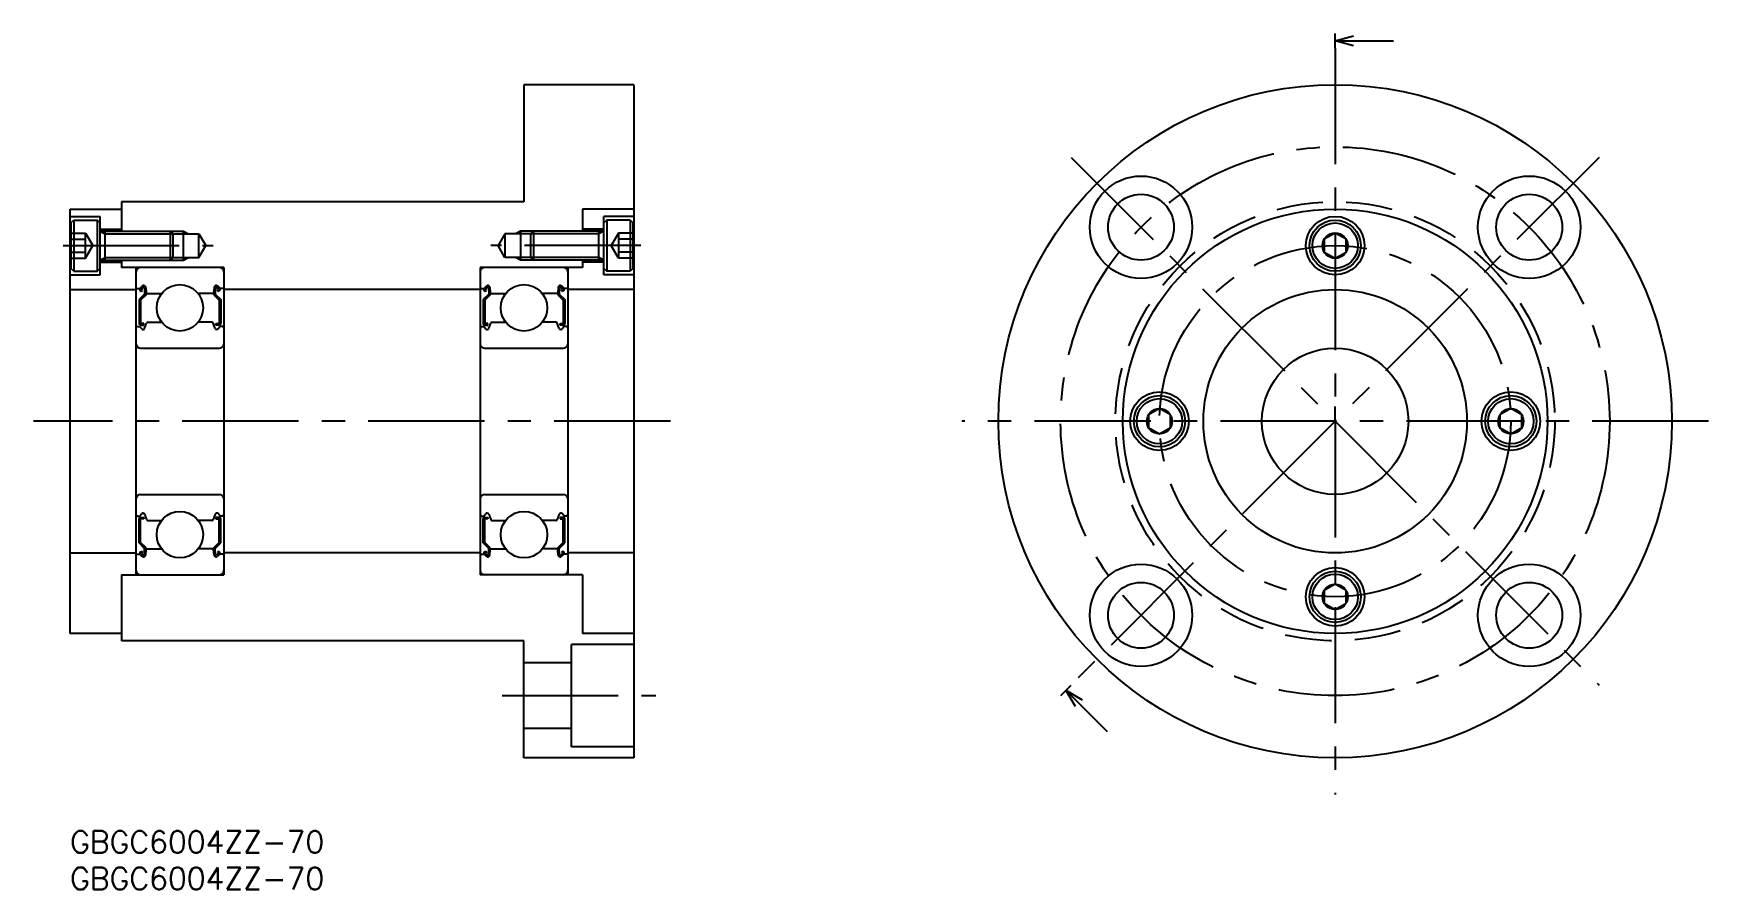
# Model space of a CAD drawing. Extents: x -5 to 224, y -8 to 109.
import ezdxf

# ---------------------------------------------------------------- set-up
doc = ezdxf.new("R2010")
doc.units = 0
doc.header["$LTSCALE"] = 0.5
doc.linetypes.add('CENTER', pattern=[50.8, 31.75, -6.35, 6.35, -6.35])
doc.linetypes.add('DASHED', pattern=[19.05, 12.7, -6.35])
doc.layers.get('0').update_dxf_attribs({"linetype": 'CONTINUOUS'})
for name, color, linetype in [('MSM_CENTER', 1, 'CENTER'), ('MSM_CONTINUOUS', 7, 'CONTINUOUS'), ('MSM_DASHED', 4, 'DASHED'), ('MSM_NARROW', 5, 'CONTINUOUS'), ('MSM_PART_NUMBER', 7, 'CONTINUOUS')]:
    doc.layers.add(name, color=color, linetype=linetype)
doc.styles.get("Standard").update_dxf_attribs({"font": 'txt.shx', "height": 3, "bigfont": 'bigfont.shx'})

# ---------------------------------------------------------------- blocks, each defined once
blk = doc.blocks.new('*U7')
at = {"layer": 'MSM_PART_NUMBER'}
blk.add_text('GBGC6004ZZ-70', height=3, dxfattribs=at).set_placement((0, -3))
blk = doc.blocks.new('*U8')
at = {"layer": 'MSM_PART_NUMBER'}
blk.add_text('GBGC6004ZZ-70', height=3, dxfattribs=at).set_placement((0, -8))
blk = doc.blocks.new('_OPEN30')
at = {"color": 0, "linetype": 'BYBLOCK'}
for p, q in [((-1, 0.268), (0, 0)), ((0, 0), (-1, -0.268)), ((0, 0), (-1, 0))]:
    blk.add_line(p, q, dxfattribs=at)
blk = doc.blocks.new('*U2')
at = {"color": 7, "linetype": 'CONTINUOUS'}
blk.add_lwpolyline([(595.34, 147.9), (600.84, 147.9)], dxfattribs=at)
at = {"color": 7, "linetype": 'CONTINUOUS', "xscale": 2.5, "yscale": 2.5, "zscale": 2.5, "rotation": 180}
blk.add_blockref('_OPEN30', (592.84, 147.9), dxfattribs=at)
blk = doc.blocks.new('*U1')
at = {"color": 7, "linetype": 'CONTINUOUS'}
blk.add_lwpolyline([(595.34, 94.1), (600.84, 94.1)], dxfattribs=at)
at = {"color": 7, "linetype": 'CONTINUOUS', "xscale": 2.5, "yscale": 2.5, "zscale": 2.5, "rotation": 180}
blk.add_blockref('_OPEN30', (592.84, 94.1), dxfattribs=at)

msp = doc.modelspace()

# ---------------------------------------------------------------- linework, layer by layer
at = {"layer": 'MSM_CENTER'}
for p, q in [((172.8, 107), (172.8, 58)), ((136.73, 92.06), (208.86, 19.94)), ((208.86, 92.06), (172.8, 56)), ((-0.96, 80), (19.54, 80)), ((77.96, 80), (57.46, 80)), ((82, 56), (-5, 56)), ((223.8, 56), (121.8, 56)), ((172.8, 56), (172.8, 5)), ((171.38, 54.59), (136.73, 19.94)), ((59, 18.5), (80, 18.5))]:
    msp.add_line(p, q, dxfattribs=at)
for radius in [37.5, 24]:
    msp.add_circle((172.8, 56), radius, dxfattribs=at)
at = {"layer": 'MSM_CONTINUOUS'}
for p, q in [((172.8, 107), (172.8, 109)), ((62, 102), (62, 86)), ((77, 102), (62, 102)), ((77, 102), (77, 10)), ((0, 27), (0, 85)), ((0, 85), (7, 85)), ((62, 86), (7, 86)), ((7, 86), (7, 82)), ((77, 85), (70, 85)), ((70, 85), (70, 82)), ((0, 84), (4.1, 84)), ((0.1, 83.1), (0.5, 83.5)), ((0.1, 83.1), (0.1, 76.9)), ((0.5, 83.5), (3.7, 83.5)), ((0.5, 83.5), (0.5, 76.5)), ((4.1, 83.1), (3.7, 83.5)), ((3.7, 83.5), (3.7, 76.5)), ((4.1, 76), (4.1, 84)), ((77, 84), (72.9, 84)), ((72.9, 76), (72.9, 84)), ((73.3, 83.5), (72.9, 83.1)), ((76.5, 83.5), (73.3, 83.5)), ((73.3, 83.5), (73.3, 76.5)), ((76.5, 83.5), (76.9, 83.1)), ((76.5, 83.5), (76.5, 76.5)), ((76.9, 76.9), (76.9, 83.1)), ((4.1, 82.25), (7, 82.25)), ((4.1, 82), (13.72, 82)), ((4.76, 82), (4.76, 78)), ((13.72, 78), (13.72, 82)), ((14.1, 81.62), (13.72, 82)), ((14.1, 81.62), (17.6, 81.62)), ((14.1, 78.38), (14.1, 81.62)), ((15.5, 78), (15.5, 82)), ((17.6, 78.38), (17.6, 81.62)), ((17.6, 81.62), (18.54, 80)), ((59.4, 81.62), (58.46, 80)), ((62.9, 81.62), (59.4, 81.62)), ((59.4, 81.62), (59.4, 78.38)), ((61.5, 82), (61.5, 78)), ((63.28, 82), (62.9, 81.62)), ((62.9, 81.62), (62.9, 78.38)), ((63.28, 82), (63.28, 78)), ((72.9, 82), (63.28, 82)), ((72.9, 82.25), (70, 82.25)), ((72.24, 78), (72.24, 82)), ((172.8, 81.73), (171.3, 80.87)), ((171.3, 80.87), (171.3, 79.13)), ((174.3, 80.87), (172.8, 81.73)), ((174.3, 79.13), (174.3, 80.87)), ((4.1, 78), (13.72, 78)), ((7, 78), (7, 77)), ((13.72, 78), (14.1, 78.38)), ((14.1, 78.38), (17.6, 78.38)), ((17.6, 78.38), (18.54, 80)), ((59.4, 78.38), (58.46, 80)), ((62.9, 78.38), (59.4, 78.38)), ((62.9, 78.38), (63.28, 78)), ((72.9, 78), (63.28, 78)), ((70, 78), (70, 77)), ((171.3, 79.13), (172.8, 78.27)), ((172.8, 78.27), (174.3, 79.13)), ((0, 76), (4.1, 76)), ((0.5, 76.5), (0.1, 76.9)), ((0.5, 76.5), (3.7, 76.5)), ((3.7, 76.5), (4.1, 76.9)), ((4.1, 77.75), (7, 77.75)), ((21, 77), (7, 77)), ((9, 77), (9, 35)), ((21, 77), (21, 35)), ((70, 77), (56, 77)), ((56, 77), (56, 35)), ((68, 77), (68, 35)), ((72.9, 77.75), (70, 77.75)), ((72.9, 76.9), (73.3, 76.5)), ((77, 76), (72.9, 76)), ((76.5, 76.5), (73.3, 76.5)), ((76.9, 76.9), (76.5, 76.5)), ((0, 74), (9, 74)), ((9.1, 74.15), (9.56, 74.15)), ((10.18, 73.38), (9.43, 72.63)), ((9.56, 74.15), (9.81, 74.45)), ((9.74, 73.74), (9.58, 73.87)), ((10.38, 73.3), (9.63, 72.55)), ((9.71, 74.02), (9.96, 74.32)), ((9.87, 73.89), (9.71, 74.02)), ((9.74, 73.74), (9.87, 73.89)), ((10.14, 74.26), (10.18, 73.38)), ((10.34, 74.28), (10.4, 73.54)), ((10.38, 73.77), (10.38, 73.3)), ((10.5, 73.45), (12.49, 73.45)), ((19.5, 73.45), (17.51, 73.45)), ((19.66, 74.28), (19.6, 73.54)), ((19.62, 73.77), (19.62, 73.3)), ((19.62, 73.3), (20.37, 72.55)), ((19.86, 74.26), (19.82, 73.38)), ((19.82, 73.38), (20.57, 72.63)), ((20.29, 74.02), (20.04, 74.32)), ((20.13, 73.89), (20.29, 74.02)), ((20.26, 73.74), (20.13, 73.89)), ((20.44, 74.15), (20.19, 74.45)), ((20.26, 73.74), (20.42, 73.87)), ((20.9, 74.15), (20.44, 74.15)), ((56, 74), (21, 74)), ((56.1, 74.15), (56.56, 74.15)), ((57.18, 73.38), (56.43, 72.63)), ((56.56, 74.15), (56.81, 74.45)), ((56.74, 73.74), (56.58, 73.87)), ((57.38, 73.3), (56.63, 72.55)), ((56.71, 74.02), (56.96, 74.32)), ((56.87, 73.89), (56.71, 74.02)), ((56.74, 73.74), (56.87, 73.89)), ((57.14, 74.26), (57.18, 73.38)), ((57.34, 74.28), (57.4, 73.54)), ((57.38, 73.77), (57.38, 73.3)), ((57.5, 73.45), (59.49, 73.45)), ((66.5, 73.45), (64.51, 73.45)), ((66.66, 74.28), (66.6, 73.54)), ((66.62, 73.77), (66.62, 73.3)), ((66.62, 73.3), (67.37, 72.55)), ((66.86, 74.26), (66.82, 73.38)), ((66.82, 73.38), (67.57, 72.63)), ((67.29, 74.02), (67.04, 74.32)), ((67.13, 73.89), (67.29, 74.02)), ((67.26, 73.74), (67.13, 73.89)), ((67.44, 74.15), (67.19, 74.45)), ((67.26, 73.74), (67.42, 73.87)), ((67.9, 74.15), (67.44, 74.15)), ((77, 74), (68, 74)), ((9.43, 72.63), (9.43, 69.35)), ((9.63, 72.55), (9.63, 69.35)), ((20.37, 72.55), (20.37, 69.35)), ((20.57, 72.63), (20.57, 69.35)), ((56.43, 72.63), (56.43, 69.35)), ((56.63, 72.55), (56.63, 69.35)), ((67.37, 72.55), (67.37, 69.35)), ((67.57, 72.63), (67.57, 69.35)), ((9.2, 68.95), (9.5, 68.95)), ((9.5, 68.95), (9.78, 68.62)), ((10.08, 69.35), (9.63, 69.35)), ((9.63, 69.15), (10.08, 69.15)), ((10.08, 69.15), (10.08, 69.35)), ((10.18, 68.68), (10.45, 69.42)), ((10.64, 69.55), (12.49, 69.55)), ((19.36, 69.55), (17.51, 69.55)), ((19.82, 68.68), (19.55, 69.42)), ((19.92, 69.15), (19.92, 69.35)), ((19.92, 69.35), (20.37, 69.35)), ((20.37, 69.15), (19.92, 69.15)), ((20.5, 68.95), (20.22, 68.62)), ((20.8, 68.95), (20.5, 68.95)), ((56.2, 68.95), (56.5, 68.95)), ((56.5, 68.95), (56.78, 68.62)), ((57.08, 69.35), (56.63, 69.35)), ((56.63, 69.15), (57.08, 69.15)), ((57.08, 69.15), (57.08, 69.35)), ((57.18, 68.68), (57.45, 69.42)), ((57.64, 69.55), (59.49, 69.55)), ((66.36, 69.55), (64.51, 69.55)), ((66.82, 68.68), (66.55, 69.42)), ((66.92, 69.15), (66.92, 69.35)), ((66.92, 69.35), (67.37, 69.35)), ((67.37, 69.15), (66.92, 69.15)), ((67.5, 68.95), (67.22, 68.62)), ((67.8, 68.95), (67.5, 68.95)), ((9.93, 68.55), (9.99, 68.55)), ((20.07, 68.55), (20.01, 68.55)), ((56.93, 68.55), (56.99, 68.55)), ((67.07, 68.55), (67.01, 68.55)), ((9.6, 66), (20.4, 66)), ((56.6, 66), (67.4, 66)), ((148.8, 57.73), (147.3, 56.87)), ((150.3, 56.87), (148.8, 57.73)), ((172.8, 56), (172.8, 58)), ((196.8, 57.73), (195.3, 56.87)), ((198.3, 56.87), (196.8, 57.73)), ((147.3, 56.87), (147.3, 55.13)), ((147.3, 55.13), (148.8, 54.27)), ((148.8, 54.27), (150.3, 55.13)), ((150.3, 55.13), (150.3, 56.87)), ((171.38, 54.59), (172.8, 56)), ((195.3, 56.87), (195.3, 55.13)), ((195.3, 55.13), (196.8, 54.27)), ((196.8, 54.27), (198.3, 55.13)), ((198.3, 55.13), (198.3, 56.87)), ((9.6, 46), (20.4, 46)), ((56.6, 46), (67.4, 46)), ((9.2, 43.05), (9.5, 43.05)), ((9.43, 39.37), (9.43, 42.65)), ((9.5, 43.05), (9.78, 43.38)), ((9.63, 42.85), (10.08, 42.85)), ((10.08, 42.65), (9.63, 42.65)), ((9.63, 39.45), (9.63, 42.65)), ((9.93, 43.45), (9.99, 43.45)), ((10.08, 42.85), (10.08, 42.65)), ((10.18, 43.32), (10.45, 42.58)), ((10.64, 42.45), (12.49, 42.45)), ((19.36, 42.45), (17.51, 42.45)), ((19.82, 43.32), (19.55, 42.58)), ((20.37, 42.85), (19.92, 42.85)), ((19.92, 42.85), (19.92, 42.65)), ((19.92, 42.65), (20.37, 42.65)), ((20.07, 43.45), (20.01, 43.45)), ((20.5, 43.05), (20.22, 43.38)), ((20.37, 39.45), (20.37, 42.65)), ((20.8, 43.05), (20.5, 43.05)), ((20.57, 39.37), (20.57, 42.65)), ((56.2, 43.05), (56.5, 43.05)), ((56.43, 39.37), (56.43, 42.65)), ((56.5, 43.05), (56.78, 43.38)), ((56.63, 42.85), (57.08, 42.85)), ((57.08, 42.65), (56.63, 42.65)), ((56.63, 39.45), (56.63, 42.65)), ((56.93, 43.45), (56.99, 43.45)), ((57.08, 42.85), (57.08, 42.65)), ((57.18, 43.32), (57.45, 42.58)), ((57.64, 42.45), (59.49, 42.45)), ((66.36, 42.45), (64.51, 42.45)), ((66.82, 43.32), (66.55, 42.58)), ((67.37, 42.85), (66.92, 42.85)), ((66.92, 42.85), (66.92, 42.65)), ((66.92, 42.65), (67.37, 42.65)), ((67.07, 43.45), (67.01, 43.45)), ((67.5, 43.05), (67.22, 43.38)), ((67.37, 39.45), (67.37, 42.65)), ((67.8, 43.05), (67.5, 43.05)), ((67.57, 39.37), (67.57, 42.65)), ((10.18, 38.62), (9.43, 39.37)), ((10.38, 38.7), (9.63, 39.45)), ((19.62, 38.7), (20.37, 39.45)), ((19.82, 38.62), (20.57, 39.37)), ((57.18, 38.62), (56.43, 39.37)), ((57.38, 38.7), (56.63, 39.45)), ((66.62, 38.7), (67.37, 39.45)), ((66.82, 38.62), (67.57, 39.37)), ((0, 38), (9, 38)), ((9.1, 37.85), (9.56, 37.85)), ((9.56, 37.85), (9.81, 37.55)), ((9.74, 38.26), (9.58, 38.13)), ((9.87, 38.11), (9.71, 37.98)), ((9.71, 37.98), (9.96, 37.68)), ((9.74, 38.26), (9.87, 38.11)), ((10.14, 37.74), (10.18, 38.62)), ((10.34, 37.72), (10.4, 38.46)), ((10.38, 38.23), (10.38, 38.7)), ((10.5, 38.55), (12.49, 38.55)), ((19.5, 38.55), (17.51, 38.55)), ((19.66, 37.72), (19.6, 38.46)), ((19.62, 38.23), (19.62, 38.7)), ((19.86, 37.74), (19.82, 38.62)), ((20.29, 37.98), (20.04, 37.68)), ((20.26, 38.26), (20.13, 38.11)), ((20.13, 38.11), (20.29, 37.98)), ((20.44, 37.85), (20.19, 37.55)), ((20.26, 38.26), (20.42, 38.13)), ((20.9, 37.85), (20.44, 37.85)), ((56, 38), (21, 38)), ((56.1, 37.85), (56.56, 37.85)), ((56.56, 37.85), (56.81, 37.55)), ((56.74, 38.26), (56.58, 38.13)), ((56.87, 38.11), (56.71, 37.98)), ((56.71, 37.98), (56.96, 37.68)), ((56.74, 38.26), (56.87, 38.11)), ((57.14, 37.74), (57.18, 38.62)), ((57.34, 37.72), (57.4, 38.46)), ((57.38, 38.23), (57.38, 38.7)), ((57.5, 38.55), (59.49, 38.55)), ((66.5, 38.55), (64.51, 38.55)), ((66.66, 37.72), (66.6, 38.46)), ((66.62, 38.23), (66.62, 38.7)), ((66.86, 37.74), (66.82, 38.62)), ((67.29, 37.98), (67.04, 37.68)), ((67.26, 38.26), (67.13, 38.11)), ((67.13, 38.11), (67.29, 37.98)), ((67.44, 37.85), (67.19, 37.55)), ((67.26, 38.26), (67.42, 38.13)), ((67.9, 37.85), (67.44, 37.85)), ((77, 38), (68, 38)), ((7, 35), (7, 26)), ((7, 35), (21, 35)), ((70, 35), (56, 35)), ((70, 35), (70, 27)), ((172.8, 33.73), (171.3, 32.87)), ((171.3, 32.87), (171.3, 31.13)), ((174.3, 32.87), (172.8, 33.73)), ((174.3, 31.13), (174.3, 32.87)), ((171.3, 31.13), (172.8, 30.27)), ((172.8, 30.27), (174.3, 31.13)), ((7, 27), (0, 27)), ((62, 26), (7, 26)), ((62, 10), (62, 26)), ((77, 25.5), (68.5, 25.5)), ((68.5, 11.5), (68.5, 25.5)), ((77, 27), (70, 27)), ((68.5, 23), (62, 23)), ((135.32, 18.52), (136.73, 19.94)), ((68.5, 14), (62, 14)), ((77, 11.5), (68.5, 11.5)), ((77, 10), (62, 10))]:
    msp.add_line(p, q, dxfattribs=at)
for centre, radius in [((172.8, 56), 46), ((146.28, 82.52), 7), ((199.31, 82.52), 7), ((146.28, 82.52), 4.5), ((199.31, 82.52), 4.5), ((172.8, 56), 29), ((172.8, 80), 4), ((172.8, 80), 3.5), ((172.8, 80), 3.1), ((172.8, 80), 1.73), ((15, 71.5), 3.17), ((62, 71.5), 3.17), ((172.8, 56), 18), ((172.8, 56), 10), ((148.8, 56), 4), ((148.8, 56), 3.5), ((196.8, 56), 4), ((196.8, 56), 3.5), ((148.8, 56), 3.1), ((148.8, 56), 1.73), ((196.8, 56), 3.1), ((196.8, 56), 1.73), ((15, 40.5), 3.17), ((62, 40.5), 3.17), ((146.28, 29.48), 7), ((172.8, 32), 4), ((172.8, 32), 3.5), ((172.8, 32), 3.1), ((199.31, 29.48), 7), ((146.28, 29.48), 4.5), ((172.8, 32), 1.73), ((199.31, 29.48), 4.5)]:
    msp.add_circle(centre, radius, dxfattribs=at)
for centre, radius, start, end in [((9.6, 76.4), 0.6, 90, 180), ((20.4, 76.4), 0.6, 0, 90), ((56.6, 76.4), 0.6, 90, 180), ((67.4, 76.4), 0.6, 0, 90), ((9.1, 74.25), 0.1, 180, 270), ((9.71, 74.02), 0.2, 140.002, 230.0826), ((10.04, 74.25), 0.3, 4.9967, 140.002), ((10.04, 74.25), 0.1, 2.8198, 140.0002), ((10.5, 73.55), 0.1, 184.9967, 270), ((19.5, 73.55), 0.1, 270, 355.0033), ((19.96, 74.25), 0.3, 39.998, 175.0033), ((19.96, 74.25), 0.1, 39.9998, 177.1802), ((20.29, 74.02), 0.2, 309.9174, 39.998), ((20.9, 74.25), 0.1, 270, 0), ((56.1, 74.25), 0.1, 180, 270), ((56.71, 74.02), 0.2, 140.002, 230.0826), ((57.04, 74.25), 0.3, 4.9967, 140.002), ((57.04, 74.25), 0.1, 2.8198, 140.0002), ((57.5, 73.55), 0.1, 184.9967, 270), ((66.5, 73.55), 0.1, 270, 355.0033), ((66.96, 74.25), 0.3, 39.998, 175.0033), ((66.96, 74.25), 0.1, 39.9998, 177.1802), ((67.29, 74.02), 0.2, 309.9174, 39.998), ((67.9, 74.25), 0.1, 270, 0), ((9.2, 68.75), 0.2, 90, 180), ((9.63, 69.35), 0.2, 180, 270), ((9.99, 68.75), 0.2, 270, 339.9914), ((10.64, 69.35), 0.2, 90, 159.9914), ((19.36, 69.35), 0.2, 20.0086, 90), ((20.01, 68.75), 0.2, 200.0086, 270), ((20.37, 69.35), 0.2, 270, 0), ((20.8, 68.75), 0.2, 0, 90), ((56.2, 68.75), 0.2, 90, 180), ((56.63, 69.35), 0.2, 180, 270), ((56.99, 68.75), 0.2, 270, 339.9914), ((57.64, 69.35), 0.2, 90, 159.9914), ((66.36, 69.35), 0.2, 20.0086, 90), ((67.01, 68.75), 0.2, 200.0086, 270), ((67.37, 69.35), 0.2, 270, 0), ((67.8, 68.75), 0.2, 0, 90), ((9.6, 66.6), 0.6, 180, 270), ((9.93, 68.75), 0.2, 219.9945, 270), ((20.07, 68.75), 0.2, 270, 320.0055), ((20.4, 66.6), 0.6, 270, 0), ((56.6, 66.6), 0.6, 180, 270), ((56.93, 68.75), 0.2, 219.9945, 270), ((67.07, 68.75), 0.2, 270, 320.0055), ((67.4, 66.6), 0.6, 270, 0), ((9.6, 45.4), 0.6, 90, 180), ((20.4, 45.4), 0.6, 0, 90), ((56.6, 45.4), 0.6, 90, 180), ((67.4, 45.4), 0.6, 0, 90), ((9.2, 43.25), 0.2, 180, 270), ((9.63, 42.65), 0.2, 90, 180), ((9.93, 43.25), 0.2, 90, 140.0055), ((9.99, 43.25), 0.2, 20.0086, 90), ((10.64, 42.65), 0.2, 200.0086, 270), ((19.36, 42.65), 0.2, 270, 339.9914), ((20.01, 43.25), 0.2, 90, 159.9914), ((20.07, 43.25), 0.2, 39.9945, 90), ((20.37, 42.65), 0.2, 0, 90), ((20.8, 43.25), 0.2, 270, 0), ((56.2, 43.25), 0.2, 180, 270), ((56.63, 42.65), 0.2, 90, 180), ((56.93, 43.25), 0.2, 90, 140.0055), ((56.99, 43.25), 0.2, 20.0086, 90), ((57.64, 42.65), 0.2, 200.0086, 270), ((66.36, 42.65), 0.2, 270, 339.9914), ((67.01, 43.25), 0.2, 90, 159.9914), ((67.07, 43.25), 0.2, 39.9945, 90), ((67.37, 42.65), 0.2, 0, 90), ((67.8, 43.25), 0.2, 270, 0), ((9.1, 37.75), 0.1, 90, 180), ((9.71, 37.98), 0.2, 129.9174, 219.998), ((10.04, 37.75), 0.3, 219.998, 355.0033), ((10.04, 37.75), 0.1, 219.9998, 357.1802), ((10.5, 38.45), 0.1, 90, 175.0033), ((19.5, 38.45), 0.1, 4.9967, 90), ((19.96, 37.75), 0.3, 184.9967, 320.002), ((19.96, 37.75), 0.1, 182.8198, 320.0002), ((20.29, 37.98), 0.2, 320.002, 50.0826), ((20.9, 37.75), 0.1, 0, 90), ((56.1, 37.75), 0.1, 90, 180), ((56.71, 37.98), 0.2, 129.9174, 219.998), ((57.04, 37.75), 0.3, 219.998, 355.0033), ((57.04, 37.75), 0.1, 219.9998, 357.1802), ((57.5, 38.45), 0.1, 90, 175.0033), ((66.5, 38.45), 0.1, 4.9967, 90), ((66.96, 37.75), 0.3, 184.9967, 320.002), ((66.96, 37.75), 0.1, 182.8198, 320.0002), ((67.29, 37.98), 0.2, 320.002, 50.0826), ((67.9, 37.75), 0.1, 0, 90), ((9.6, 35.6), 0.6, 180, 270), ((20.4, 35.6), 0.6, 270, 0), ((56.6, 35.6), 0.6, 180, 270), ((67.4, 35.6), 0.6, 270, 0)]:
    msp.add_arc(centre, radius, start, end, dxfattribs=at)
at = {"layer": 'MSM_DASHED'}
for p, q in [((0.1, 81.73), (2.1, 81.73)), ((0.1, 80.87), (2.1, 80.87)), ((2.1, 81.73), (3.1, 80)), ((2.1, 78.27), (2.1, 81.73)), ((74.9, 81.73), (73.9, 80)), ((76.9, 81.73), (74.9, 81.73)), ((74.9, 81.73), (74.9, 78.27)), ((76.9, 80.87), (74.9, 80.87)), ((0.1, 79.13), (2.1, 79.13)), ((0.1, 78.27), (2.1, 78.27)), ((2.1, 78.27), (3.1, 80)), ((74.9, 78.27), (73.9, 80)), ((76.9, 79.13), (74.9, 79.13)), ((76.9, 78.27), (74.9, 78.27))]:
    msp.add_line(p, q, dxfattribs=at)
msp.add_circle((172.8, 56), 30, dxfattribs=at)
at = {"layer": 'MSM_NARROW'}
for p, q in [((4.1, 82), (4.76, 81.62)), ((4.76, 81.62), (14.1, 81.62)), ((13.72, 82), (15.5, 82)), ((15.5, 82), (16.16, 81.62)), ((61.5, 82), (60.84, 81.62)), ((63.28, 82), (61.5, 82)), ((72.24, 81.62), (62.9, 81.62)), ((72.9, 82), (72.24, 81.62)), ((4.1, 78), (4.76, 78.38)), ((4.76, 78.38), (14.1, 78.38)), ((13.72, 78), (15.5, 78)), ((15.5, 78), (16.16, 78.38)), ((61.5, 78), (60.84, 78.38)), ((63.28, 78), (61.5, 78)), ((72.24, 78.38), (62.9, 78.38)), ((72.9, 78), (72.24, 78.38))]:
    msp.add_line(p, q, dxfattribs=at)

# ---------------------------------------------------------------- block references
at = {"layer": 'MSM_CONTINUOUS'}
for name, p in [('*U2', (-420.05, -39.9)), ('*U7', (0, 0)), ('*U8', (0, 0))]:
    msp.add_blockref(name, p, dxfattribs=at)
at = {"layer": 'MSM_CONTINUOUS', "rotation": 315}
msp.add_blockref('*U1', (-349.72, 371.9), dxfattribs=at)

doc.saveas('drawing.dxf')
